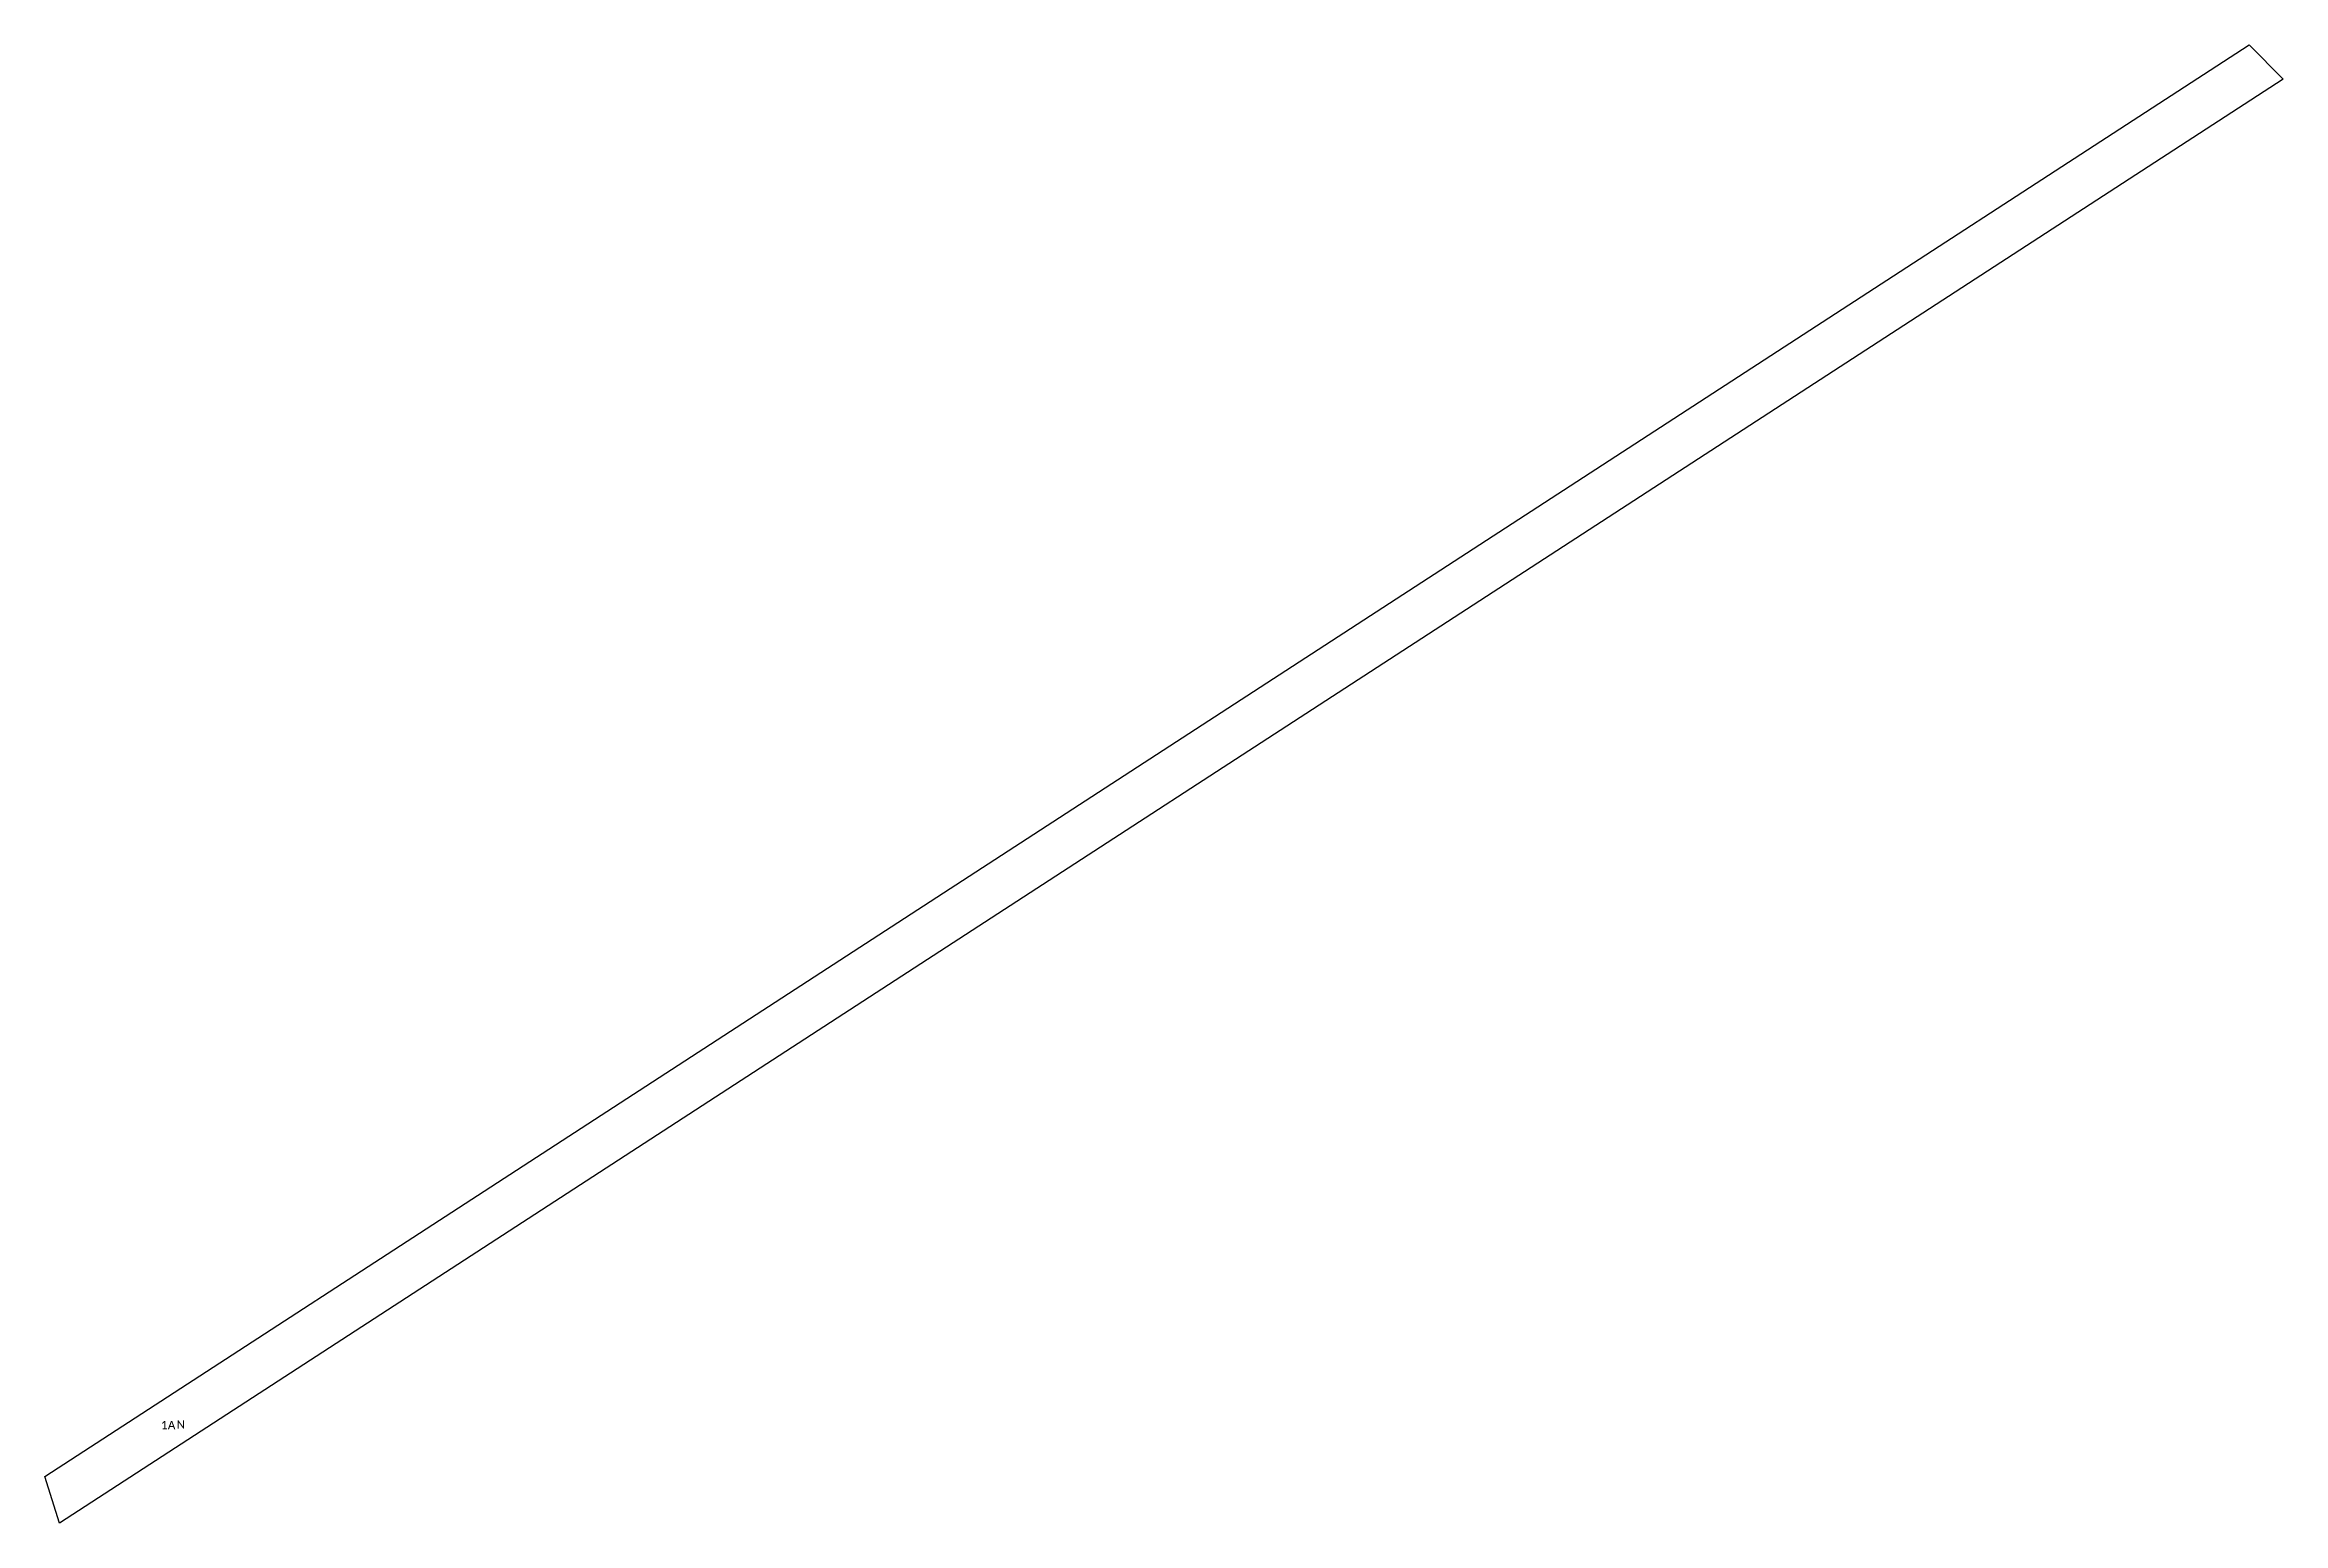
# Model space of a CAD drawing. Extents: x 613111 to 613380, y 647265 to 647443.
import ezdxf

# ---------------------------------------------------------------- set-up
doc = ezdxf.new("R2010")
doc.units = 0
for name, color, linetype in [('_CAT_FOL', 7, 'Continuous'), ('_IMPREJMUIT', 150, 'Continuous'), ('_NR_PARCELA', 50, 'Continuous'), ('_PARCELA_NOU_feb2025', 50, 'Continuous')]:
    doc.layers.add(name, color=color, linetype=linetype)
doc.styles.add('texte', font='')
doc.styles.get('texte').set_extended_font_data('Calibri')

msp = doc.modelspace()

# ---------------------------------------------------------------- linework, layer by layer
at = {"layer": '_PARCELA_NOU_feb2025'}
msp.add_lwpolyline([(613379.96, 647438.89), (613112.82, 647265.5), (613111.06, 647271.12), (613375.87, 647443)], close=True, dxfattribs=at)

# ---------------------------------------------------------------- texts
at = {"layer": '_CAT_FOL', "style": 'texte'}
msp.add_text('A', height=1, dxfattribs=at).set_placement((613125.84, 647276.78))
at = {"layer": '_IMPREJMUIT', "style": 'texte'}
msp.add_text('N', height=1, dxfattribs=at).set_placement((613126.9, 647276.86))
at = {"layer": '_NR_PARCELA', "style": 'texte'}
msp.add_text('1', height=1, dxfattribs=at).set_placement((613125.01, 647276.78))

doc.saveas('drawing.dxf')
